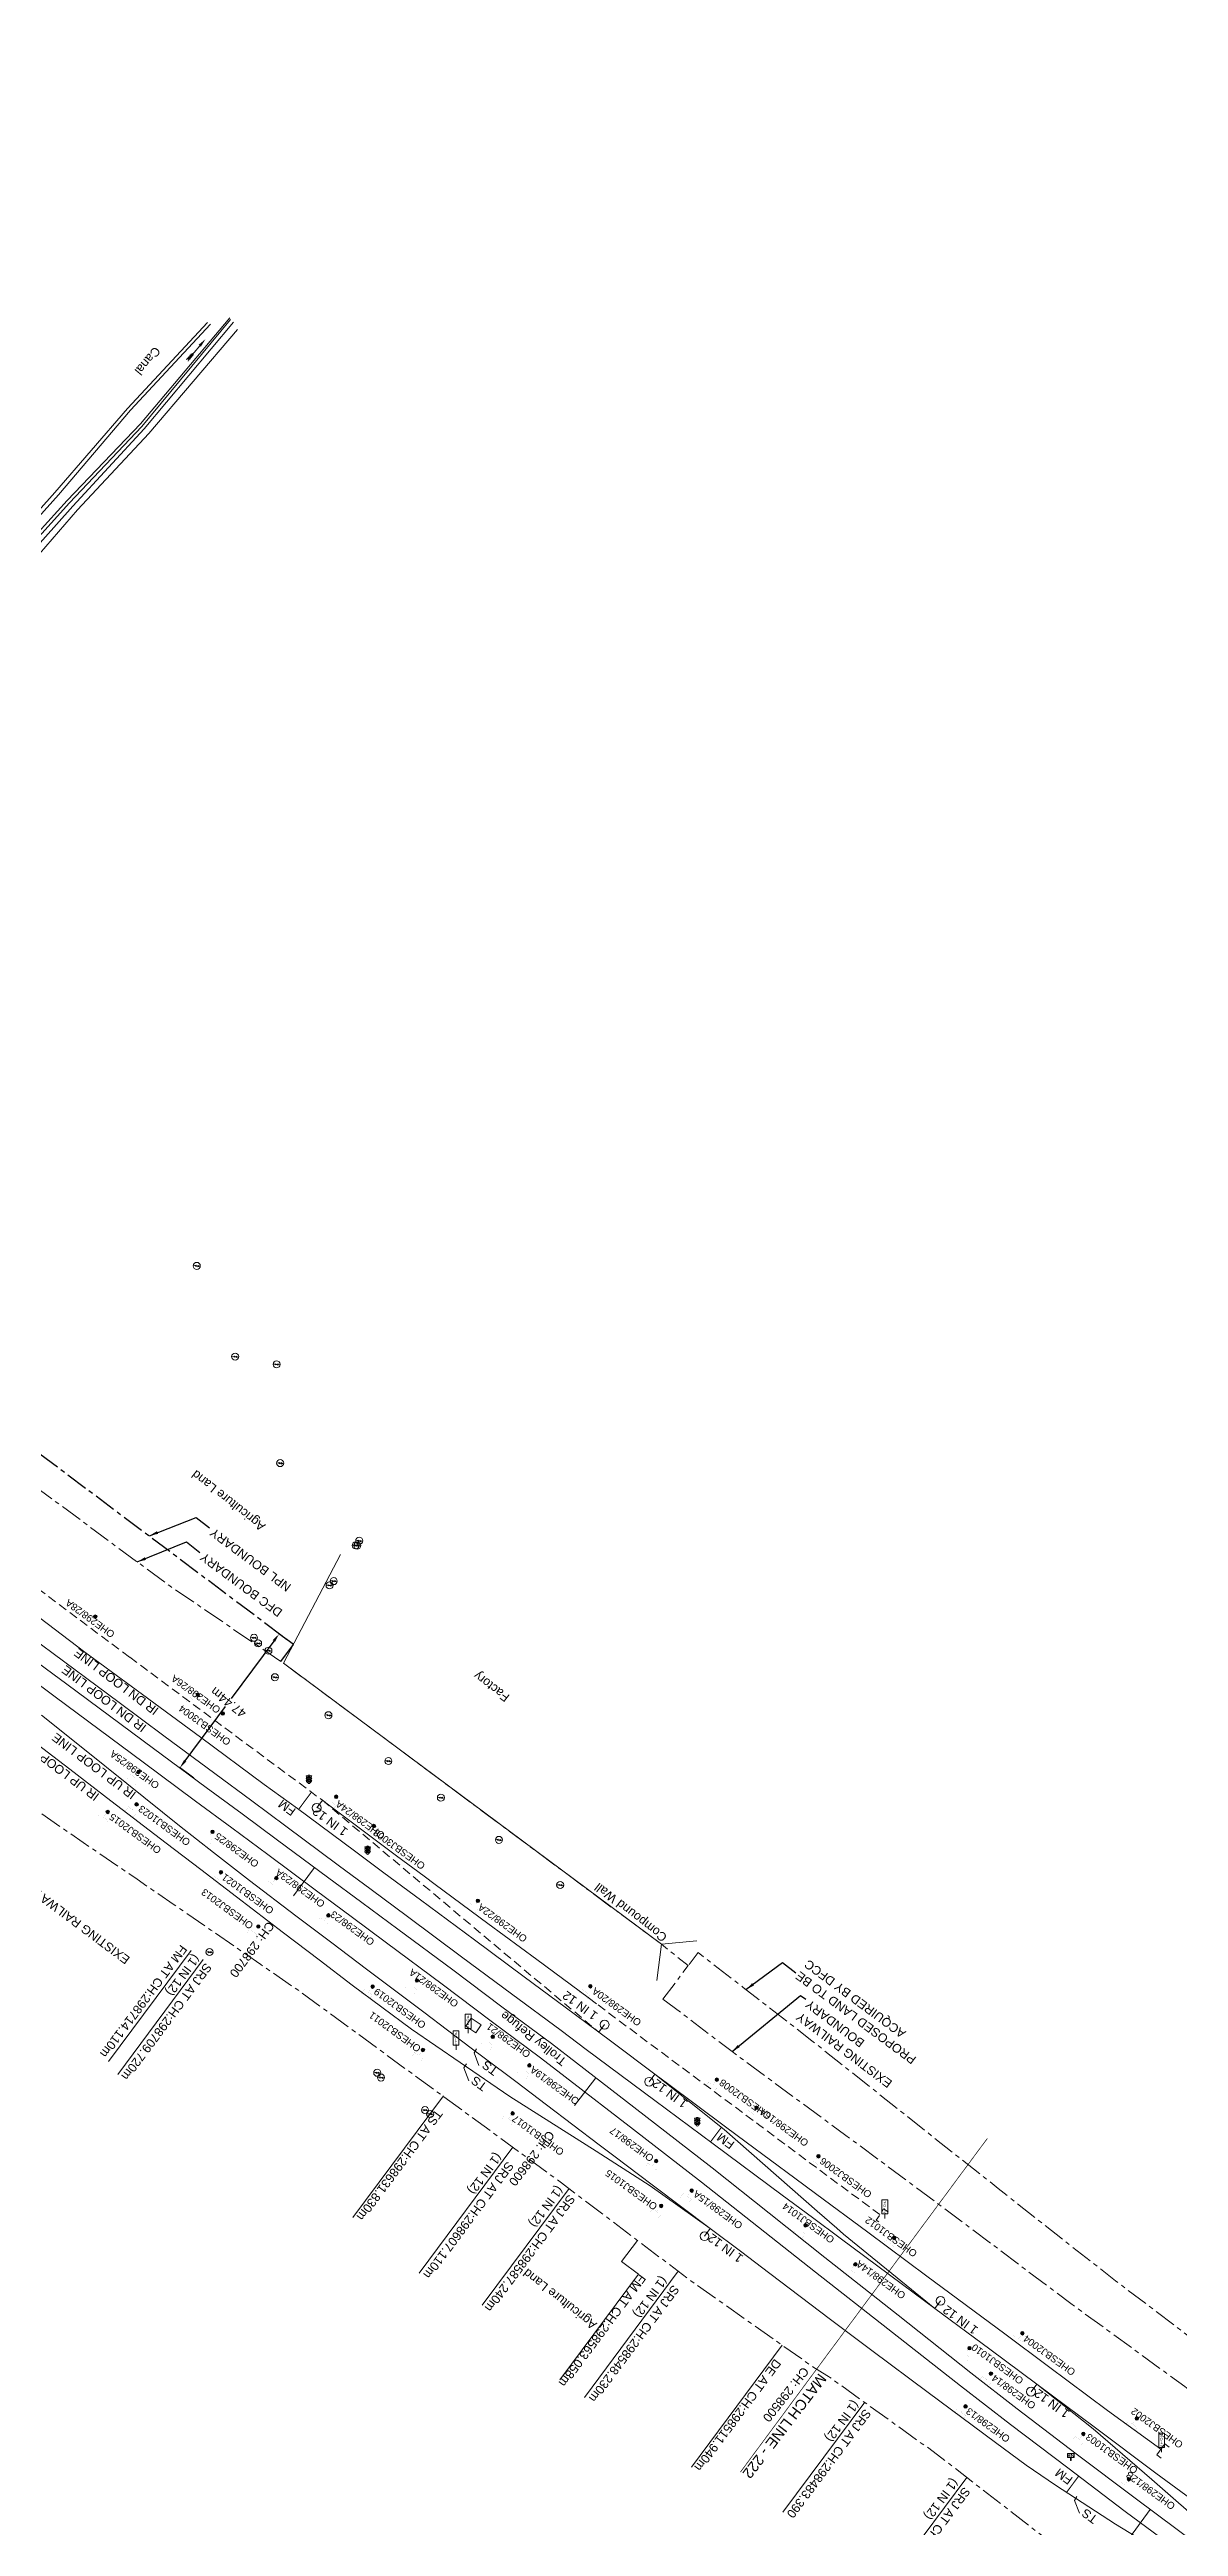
# Model space of a CAD drawing. Header units: metres. Extents: x 628572 to 650094, y 3375792 to 3391117.
# Drawn here: x 645773 to 646095, y 3378845 to 3379550 of the extents above; entities that cross this region are included whole.
import ezdxf
from ezdxf.enums import TextEntityAlignment as Align

# ---------------------------------------------------------------- set-up
doc = ezdxf.new("R2010")
doc.units = ezdxf.units.M
doc.header["$MEASUREMENT"] = 0
for name, pattern in [('CENTER', [2, 1.25, -0.25, 0.25, -0.25]), ('DASHED', [0.75, 0.5, -0.25]), ('PHANTOM2', [1.25, 0.625, -0.125, 0.125, -0.125, 0.125, -0.125])]:
    doc.linetypes.add(name, pattern=pattern)
doc.layers.get('Defpoints').update_dxf_attribs({"lineweight": 0})
for name, color, linetype, lineweight in [('CANAL_BOTTOM', 5, 'Continuous', 0), ('CANAL_TOP', 5, 'Continuous', 0), ('Cart Track', 34, 'Continuous', 0), ('Compound Wall', 251, 'Continuous', 0), ('DFCC BOUNDARY', 6, 'CENTER', 0), ('Electric Pole', 251, 'Continuous', 0), ('Exg track', 7, 'Continuous', 0), ('Existing Chainage', 7, 'Continuous', 0), ('Existing IR Track', 143, 'Continuous', 0), ('Existing Railway Boundary', 7, 'CENTER', 0), ('MATCH LINE', 7, 'Continuous', 0), ('Name Board', 251, 'Continuous', 0), ('OHE MAST', 8, 'Continuous', 0), ('River Text', 5, 'Continuous', 0), ("SARAI BANJARA STN SRJ's", 251, 'Continuous', 0), ('Side Details', 251, 'Continuous', 0), ('Sign Board', 251, 'Continuous', 0), ('SRJ13A', 8, 'Continuous', 0), ('STOP', 8, 'Continuous', 0), ('Text', 251, 'Continuous', 0), ('Trolley Stand', 251, 'Continuous', 0)]:
    doc.layers.add(name, color=color, linetype=linetype, lineweight=lineweight)
doc.layers.add('Dimension', color=10, linetype='Continuous')
doc.layers.add('NPL SIDING', color=6, linetype='Continuous')
doc.styles.add('CUT-FILL', font='cut-fill.shx', dxfattribs={"height": 2})
doc.styles.add('NB', font='swissbo.ttf', dxfattribs={"height": 1.5})
doc.styles.get("Standard").update_dxf_attribs({"font": 'arial.ttf'})
doc.styles.add('Style-Arial', font='arial.ttf')
doc.styles.add('Text', font='arial.ttf', dxfattribs={"height": 2})
doc.dimstyles.new('ISO-25', dxfattribs={"dimtxt": 2.5, "dimasz": 2.5, "dimexe": 1.25, "dimexo": 0.625, "dimtad": 1, "dimtxsty": 'Standard', "dimcen": 2.5, "dimadec": 0, "dimazin": 0, "dimtfac": 1, "dimtmove": 0, "dimatfit": 3, "dimfxl": 1, "dimarcsym": 0})
doc.dimstyles.get("Standard").update_dxf_attribs({"dimtxt": 2.5, "dimasz": 2.5, "dimexe": 0.18, "dimexo": 0.0625, "dimgap": 0.09, "dimtad": 0, "dimtih": 1, "dimtoh": 1, "dimdec": 3, "dimzin": 0, "dimdsep": 46, "dimtxsty": 'Standard', "dimcen": 0.09, "dimadec": 0, "dimazin": 0, "dimtfac": 1, "dimtdec": 3, "dimtofl": 0, "dimtmove": 0, "dimatfit": 3, "dimfxl": 1, "dimtolj": 1, "dimtzin": 0, "dimarcsym": 0})

# ---------------------------------------------------------------- blocks, each defined once
blk = doc.blocks.new('EP')
blk.add_hatch(color=8).paths.add_polyline_path([(0.31, -0.24), (0.31, 0), (-0.31, -0.19), (-0.31, 0.07), (-0.93, -0.01), (-0.21, 0.16), (-0.21, -0.05), (0.43, 0.15), (0.41, -0.1), (0.94, -0.01)])
at = {"color": 8}
for p, q in [((-0.93, -0.01), (-0.21, 0.16)), ((-0.31, 0.07), (-0.93, -0.01)), ((-0.31, -0.19), (-0.31, 0.07)), ((0.31, 0), (-0.31, -0.19)), ((-0.21, 0.16), (-0.21, -0.05)), ((-0.21, -0.05), (0.43, 0.15)), ((0.31, -0.24), (0.31, 0)), ((0.43, 0.15), (0.41, -0.1)), ((0.94, -0.01), (0.31, -0.24)), ((0.41, -0.1), (0.94, -0.01))]:
    blk.add_line(p, q, dxfattribs=at)
blk.add_circle((0, 0), 1, dxfattribs=at)
blk = doc.blocks.new('NB')
for p, q in [((-0.98, 0.82), (-0.98, 1.98)), ((-0.98, 1.98), (0.98, 1.98)), ((-0.98, 0.82), (0.98, 0.82)), ((-0.13, 0.82), (-0.13, 0)), ((-0.13, 0), (0.13, 0)), ((0.13, 0.82), (0.13, 0)), ((0.98, 1.98), (0.98, 0.82))]:
    blk.add_line(p, q)
at = {"style": 'NB', "width": 1.025371}
blk.add_text('NB', height=0.988, rotation=180, dxfattribs=at).set_placement((-0.02, 1.38), align=Align.MIDDLE_CENTER)
blk = doc.blocks.new('SIG')
for color, points in [(1, [(-0.22, 0.42, 0.180295), (-0.01, 0.33, -0.00255), (0.01, 0.33, -0.00255), (0.02, 0.33, 0.180295), (0.23, 0.42, -0.002654), (0.25, 0.44, 0.184495), (0.33, 0.65, 1.000001), (-0.32, 0.65, 0.184495), (-0.24, 0.44, -0.002654)]), (2, [(0.23, -0.23, -0.002654), (0.25, -0.21, 0.184495), (0.33, 0.01, 1.000001), (-0.32, 0.01, 0.184495), (-0.24, -0.21, -0.002654), (-0.22, -0.23, 0.180295), (-0.01, -0.32, -0.00255), (0.01, -0.32, -0.00255), (0.02, -0.32, 0.180295)]), (3, [(0.23, -0.88, -0.002654), (0.25, -0.86, 0.184495), (0.33, -0.64, 1.000001), (-0.32, -0.64, 0.184495), (-0.24, -0.86, -0.002654), (-0.22, -0.88, 0.395599)])]:
    blk.add_hatch(color=color).paths.add_polyline_path(points)
for p, q in [((-0.31, 0.98), (-0.32, -0.9)), ((0.33, -0.9), (0.32, 0.98))]:
    blk.add_line(p, q)
at = {"flags": 128}
for points in [[(-0.31, 0.98), (-0.81, 0.98, 0.198758), (-0.42, 0.41, 0.003814), (-0.31, 0.39)], [(-0.31, 0.33), (-0.81, 0.33, 0.198758), (-0.42, -0.23, 0.003727), (-0.32, -0.26)], [(0.32, 0.98), (0.82, 0.98, -0.198758), (0.44, 0.41, -0.003814), (0.32, 0.39)], [(0.32, 0.33), (0.82, 0.33, -0.198758), (0.44, -0.23, -0.003727), (0.33, -0.26)], [(-0.32, -0.32), (-0.81, -0.32, 0.198758), (-0.42, -0.88, 0.003639), (-0.32, -0.9)], [(0.33, -0.32), (0.82, -0.32, -0.198758), (0.44, -0.88, -0.003639), (0.33, -0.9)]]:
    blk.add_lwpolyline(points, format="xyb", dxfattribs=at)
for centre, radius, start, end in [((0.01, 0.91), 0.324, 12.40488, 167.59512), ((0.01, 0.81), 0.357, 27.75781, 152.24219), ((0.01, -0.9), 0.324, 181.45715, 358.54285)]:
    blk.add_arc(centre, radius, start, end)
blk = doc.blocks.new('STOP')
at = {"layer": 'SRJ13A', "flags": 128}
blk.add_lwpolyline([(0.84, 5.38), (-0.84, 5.38), (-0.84, 1.32), (0.84, 1.32), (0.84, 5.38)], close=True, dxfattribs=at)
blk.add_lwpolyline([(0, 1.32), (0, 0)], dxfattribs=at)
at = {"layer": 'SRJ13A', "char_height": 0.739, "attachment_point": 7, "rotation": 180, "line_spacing_factor": 0.6, "style": 'CUT-FILL'}
for s, insert in [('O', (0.3, 4.07)), ('S', (0.3, 2.02)), ('P', (0.3, 5.05)), ('T', (0.3, 3.07))]:
    blk.add_mtext(s, dxfattribs=dict(at, insert=insert))
blk = doc.blocks.new('River A')
at = {"layer": 'River Text'}
for p, q in [((0, 0), (-3.6, 7.5, -1499.5)), ((0.1, 6), (-3.5, 13.6, -1499.5)), ((0.1, 3.3), (-3.5, 10.8, -1499.5)), ((0.2, 9.9), (-3.4, 17.4, -1499.5)), ((0.3, 12.9), (-3.3, 20.5, -1499.5)), ((0.4, 16.4), (-3.2, 24, -1499.5)), ((0.5, 20.3), (-3.1, 27.8, -1499.5)), ((0.5, 22.3), (0, 0)), ((0, 0), (4, 7.4, -1499.5)), ((0.1, 6), (4.1, 13.4, -1499.5)), ((0.1, 3.3), (4.1, 10.7, -1499.5)), ((0.2, 9.9), (4.2, 17.2, -1499.5)), ((0.3, 12.9), (4.3, 20.3, -1499.5)), ((0.4, 16.4), (4.4, 23.8, -1499.5)), ((0.5, 20.3), (4.5, 27.7, -1499.5))]:
    blk.add_line(p, q, dxfattribs=at)
at = {"layer": 'River Text', "flags": 128}
blk.add_lwpolyline([(-0.7, -27.7), (0.5, 22.3)], dxfattribs=at)
at = {"layer": 'River Text', "extrusion": (0, 0, -1)}
blk.add_solid([(-3.5, -27.8), (1.3, -52.7), (4.8, -27.6)], dxfattribs=at)
blk = doc.blocks.new('OHE MAST')
h = blk.add_hatch(color=256)
edge = h.paths.add_edge_path()
edge.add_arc((0, 0), 0.514, 0, 360)
at = {"const_width": 0.01, "flags": 128}
for points in [[(1.5, 3.5), (1.5, 2), (-1.5, 2), (-1.5, 3.5)], [(0, 2), (0, 0)]]:
    blk.add_lwpolyline(points, dxfattribs=at)
blk.add_circle((0, 0), 0.514)
blk = doc.blocks.new('*D72')
at = {"layer": 'Defpoints', "color": 0, "transparency": 16777216}
for p in [(645842.69, 3379095.9), (645810.39, 3379060.79), (645814.45, 3379057.78)]:
    blk.add_point(p, dxfattribs=at)
at = {"layer": 'Dimension', "color": 0, "lineweight": -2, "transparency": 16777216}
for p, q in [((645837.14, 3379096.9), (645825.01, 3379080.52)), ((645842.59, 3379095.97), (645838.53, 3379098.98)), ((645811.88, 3379062.8), (645823.37, 3379078.31)), ((645814.35, 3379057.85), (645810.29, 3379060.86))]:
    blk.add_line(p, q, dxfattribs=at)
at = {"layer": 'Dimension', "color": 0, "transparency": 16777216}
for points in [[(645836.81, 3379097.15), (645837.48, 3379096.65), (645838.63, 3379098.91)], [(645811.54, 3379063.04), (645812.21, 3379062.55), (645810.39, 3379060.79)]]:
    blk.add_solid(points, dxfattribs=at)
at = {"layer": 'Dimension', "color": 0, "lineweight": 0, "transparency": 16777216, "insert": (645824.19, 3379079.41), "char_height": 2.5, "attachment_point": 5, "rotation": 142, "style": 'Style-Arial'}
blk.add_mtext('\\A1;47.44m', dxfattribs=at)
blk = doc.blocks.new('TerminatorOpen_0.5')
at = {"color": 0, "linetype": 'ByBlock', "lineweight": -2}
for q in [(-1, 0.25), (-1, 0), (-1, -0.25)]:
    blk.add_line((0, 0), q, dxfattribs=at)

msp = doc.modelspace()

# ---------------------------------------------------------------- linework, layer by layer
at = {"layer": 'CANAL_BOTTOM', "linetype": 'Continuous', "flags": 128}
for points in [[(645819.0811, 3379471.6844), (645796.344, 3379447.2031), (645775.787, 3379423.0709), (645757.0149, 3379402.2713), (645739.7743, 3379382.5081), (645694.5352, 3379329.755), (645673.4595, 3379305.2864), (645641.9648, 3379269.7563), (645620.1522, 3379244.1169)], [(645622.0776, 3379242.148), (645644.2552, 3379268.401), (645673.6643, 3379301.6959), (645695.6955, 3379327.132), (645719.6449, 3379354.5039), (645740.1318, 3379378.4638), (645761.8236, 3379403.2972), (645778.3092, 3379421.4861), (645799.1273, 3379443.3305), (645824.5576, 3379473.4883)]]:
    msp.add_lwpolyline(points, dxfattribs=at)
at = {"layer": 'CANAL_TOP', "linetype": 'Continuous', "flags": 128}
for points in [[(645619.0518, 3379244.5438), (645641.1375, 3379270.3749), (645672.8829, 3379305.9048), (645693.7703, 3379330.4455), (645716.6396, 3379357.9108), (645738.8614, 3379383.2493), (645756.1124, 3379402.8712), (645774.8138, 3379423.7398), (645795.4953, 3379447.6428), (645818.2325, 3379472.1241)], [(645824.7512, 3379472.9839), (645799.5146, 3379442.5827), (645779.0028, 3379420.8189), (645762.4468, 3379402.5141), (645740.8331, 3379377.8771), (645720.2607, 3379353.8613), (645696.1681, 3379326.6201), (645674.2842, 3379300.8067), (645644.6903, 3379267.2828), (645622.6316, 3379241.5864)]]:
    msp.add_lwpolyline(points, dxfattribs=at)
at = {"layer": 'Cart Track', "linetype": 'Continuous', "flags": 128}
for points in [[(645625.5789, 3379243.2722), (645646.1299, 3379266.5062), (645675.3293, 3379300.2089), (645697.336, 3379325.5285), (645720.9193, 3379353.1991), (645741.7657, 3379376.9051), (645763.6146, 3379401.5361), (645779.9544, 3379419.9039), (645800.2559, 3379441.8724), (645825.6798, 3379472.2871)], [(645826.7864, 3379470.16), (645801.5569, 3379440.5313), (645781.2442, 3379418.7985), (645764.9754, 3379400.0679), (645742.9693, 3379375.4671), (645722.7443, 3379351.6972), (645699.1076, 3379324.1939), (645677.3748, 3379298.8281), (645646.79, 3379262.9886), (645627.4406, 3379241.7192)]]:
    msp.add_lwpolyline(points, dxfattribs=at)
at = {"layer": 'Compound Wall', "linetype": 'Continuous', "flags": 128}
for points in [[(645947.448, 3379010.578), (645839.9016, 3379090.5698), (645856.0828, 3379121.4846)], [(645957.5417, 3379011.5735), (645947.448, 3379010.578), (645946.184, 3379000.324)]]:
    msp.add_lwpolyline(points, dxfattribs=at)
at = {"layer": 'DFCC BOUNDARY', "ltscale": 5, "flags": 128}
for points in [[(645520.1413, 3379326.1101), (645520.9873, 3379325.4798), (645619.2, 3379252.0682), (645759.2868, 3379148.1795), (645807.4886, 3379112.59), (645839.9016, 3379090.5698)], [(645839.9016, 3379090.5698), (645947.448, 3379010.578), (645955.0842, 3379004.5061), (645947.8669, 3378995.0094)]]:
    msp.add_lwpolyline(points, dxfattribs=at)
at = {"layer": 'Exg track', "const_width": 0.3, "flags": 128}
for points in [[(645847.8322, 3379053.8848), (645844.1996, 3379049.0092)], [(645964.539, 3378958.5113), (645961.4495, 3378954.3646)], [(646066.2219, 3378859.2169), (646062.7535, 3378854.5617)]]:
    msp.add_lwpolyline(points, dxfattribs=at)
at = {"layer": 'Existing Chainage', "color": 7, "linetype": 'Continuous', "lineweight": 13, "flags": 128}
for points in [[(645842.7588, 3379024.374), (645848.7093, 3379032.4109)], [(645922.7089, 3378964.6743), (645928.8331, 3378972.5796)], [(646080.6585, 3378841.6852), (646086.6277, 3378849.7081)]]:
    msp.add_lwpolyline(points, dxfattribs=at)
at = {"layer": 'Existing IR Track', "color": 88, "linetype": 'DASHED', "ltscale": 5, "flags": 128}
for points in [[(645796.051, 3379092.334), (645786.8432, 3379099.1751), (645772.0176, 3379110.2895), (645755.282, 3379122.8364), (645738.2075, 3379137.0691), (645734.1924, 3379140.5703), (645721.7452, 3379151.4243), (645697.1925, 3379173.1916), (645694.4742, 3379175.6016), (645681.6516, 3379186.4279), (645669.0902, 3379196.3955), (645654.1938, 3379207.771), (645639.9103, 3379218.4645), (645626.5201, 3379228.4618), (645612.3837, 3379238.9665), (645598.4449, 3379249.2364), (645583.8885, 3379259.9864), (645569.9758, 3379270.333), (645555.0285, 3379281.3905), (645540.5596, 3379292.2068), (645523.285, 3379305.0208), (645499.2608, 3379322.8236), (645481.5125, 3379336.0476), (645463.1939, 3379349.6362), (645446.7866, 3379361.7906), (645431.243, 3379373.29), (645415.4871, 3379384.935), (645400.1815, 3379396.3059), (645382.885, 3379409.1295), (645367.0164, 3379420.9198), (645350.2385, 3379433.3956), (645333.9404, 3379445.4914), (645316.7979, 3379458.1929), (645300.6587, 3379470.1905), (645279.9538, 3379485.5172), (645261.7799, 3379497.9623), (645245.9712, 3379507.888), (645244.5069, 3379508.7958), (645223.0907, 3379521.8664), (645203.0084, 3379534.1113), (645195.7164, 3379538.5356), (645176.9703, 3379549.8488)], [(645852.3163, 3379050.5406), (645850.9439, 3379051.5692), (645847.3626, 3379054.2342), (645838.08, 3379061.1232), (645828.2339, 3379068.4302), (645819.7836, 3379074.7014), (645800.3405, 3379089.147), (645796.0721, 3379092.3183)], [(645850.9439, 3379051.5692), (645905.4633, 3379005.8027), (645929.6648, 3378985.5455)], [(645850.9439, 3379051.5692), (645905.4633, 3379005.8027), (645929.6648, 3378985.5455)], [(646009.6618, 3378933.6466), (645995.1062, 3378944.3647), (645989.0449, 3378948.8918), (645975.0696, 3378959.33), (645955.3449, 3378973.9847), (645952.8493, 3378975.8407), (645933.2113, 3378990.4457), (645929.0112, 3378993.6329)], [(646012.0165, 3378934.4045), (646010.7068, 3378935.2553), (646008.6167, 3378932.0379), (646009.9264, 3378931.1871)], [(646012.0165, 3378934.4045), (646010.7068, 3378935.2553), (646008.6167, 3378932.0379), (646009.9264, 3378931.1871)]]:
    msp.add_lwpolyline(points, dxfattribs=at)
at = {"layer": 'Existing IR Track', "flags": 128}
for points in [[(646089.6014, 3378866.8496), (646074.4743, 3378877.9393), (646057.6545, 3378890.4393), (646045.2372, 3378899.7123), (646023.0469, 3378916.1487), (646006.1951, 3378928.6309), (645991.2883, 3378939.677), (645985.4287, 3378944.032), (645971.6065, 3378954.3051), (645965.7432, 3378958.6648), (645949.2023, 3378970.936), (645945.5615, 3378973.637), (645933.303, 3378982.7973), (645929.6648, 3378985.5455), (645922.6334, 3378990.7559), (645908.3856, 3379001.3303), (645894.2159, 3379011.8468), (645878.8647, 3379023.2138), (645868.4564, 3379030.9551), (645860.1156, 3379037.1587), (645843.8577, 3379049.2638), (645834.3407, 3379056.0988), (645816.2792, 3379069.5405), (645796.5448, 3379084.0491), (645783.3719, 3379093.7337), (645768.2788, 3379105.2479)], [(646100.2684, 3378839.5591), (646082.2843, 3378852.9397), (646065.5305, 3378865.573), (646048.707, 3378878.3797), (646035.555, 3378888.6036), (646014.8028, 3378905.0138), (645993.9686, 3378921.4889), (645978.0846, 3378934.1061), (645961.9121, 3378946.9527), (645942.5422, 3378961.9592), (645923.2986, 3378976.8672), (645916.1381, 3378982.3198), (645902.0695, 3378992.8303), (645888.0359, 3379003.3146), (645872.4602, 3379014.853), (645862.1495, 3379022.4731), (645852.3801, 3379029.6931), (645838.1434, 3379040.2338), (645828.0865, 3379047.6816), (645817.8756, 3379055.2433), (645802.9057, 3379066.3324), (645790.3043, 3379075.6494), (645778.2327, 3379084.5747), (645761.8836, 3379096.6672)], [(646106.2804, 3378846.7563), (646088.2268, 3378860.0753), (646070.6792, 3378873.2107), (646054.2849, 3378885.4333), (646040.9677, 3378895.3968), (646025.308, 3378906.9367), (646019.4331, 3378911.2891), (645998.3461, 3378926.9117), (645990.483, 3378932.8308), (645981.8571, 3378939.2285), (645962.1915, 3378953.8139), (645945.617, 3378966.1141), (645926.0511, 3378980.6345), (645918.8888, 3378986.0864), (645904.8011, 3378996.5123), (645890.5917, 3379007.0282), (645875.2032, 3379018.4607), (645864.8707, 3379026.1327), (645855.4449, 3379033.1314), (645840.5622, 3379044.1905), (645830.8407, 3379051.3869), (645820.3438, 3379059.1573), (645805.8401, 3379069.8967), (645793.0716, 3379079.3697), (645780.5372, 3379088.669), (645764.6918, 3379100.4411)], [(646097.5792, 3378835.7356), (646079.4971, 3378849.1892), (646063.1191, 3378861.5605), (646046.8267, 3378873.9335), (646032.5514, 3378884.9404), (646011.8763, 3378901.1565), (645991.3377, 3378917.2656), (645975.0497, 3378930.1109), (645958.8382, 3378942.8955), (645939.4618, 3378957.8619), (645920.0705, 3378972.8389), (645913.0265, 3378978.234), (645899.0278, 3378988.7485), (645885.0578, 3378999.2409), (645869.1566, 3379011.0381), (645859.1684, 3379018.4627), (645849.2348, 3379025.8468), (645835.3804, 3379036.1345), (645825.145, 3379043.7204), (645814.8465, 3379051.353), (645799.8882, 3379062.3849), (645787.3728, 3379071.7039), (645774.8349, 3379081.0398), (645759.0039, 3379092.7887)], [(646095.8408, 3378833.8797), (646076.7052, 3378845.5263), (646059.5984, 3378856.605), (646051.3049, 3378862.3829), (646042.5378, 3378868.7972), (646023.4091, 3378883.0051), (646007.3383, 3378895.0109), (645995.5857, 3378903.7908), (645978.3187, 3378916.9078), (645969.9718, 3378923.2262), (645961.3555, 3378929.6596), (645944.8236, 3378942.1542), (645933.9181, 3378950.3646), (645929.7498, 3378953.5029), (645914.7739, 3378964.8487), (645905.9739, 3378971.5181), (645896.9856, 3378978.2994), (645893.3263, 3378981.0614), (645879.8197, 3378991.2563), (645863.5393, 3379003.5462), (645853.625, 3379010.9966), (645843.3434, 3379018.7234), (645830.1569, 3379028.7782), (645819.971, 3379036.7268), (645810.266, 3379044.3007), (645795.3199, 3379056.3088), (645783.204, 3379066.0398), (645771.0096, 3379075.8339)], [(645766.5689, 3379070.0008), (645779.0207, 3379060.4444), (645790.7495, 3379051.4429), (645806.5054, 3379039.3565), (645816.3231, 3379031.8331), (645826.4845, 3379024.0466), (645839.8635, 3379013.8342), (645850.0051, 3379006.1162), (645859.46, 3378998.9208), (645876.3133, 3378986.46), (645890.1967, 3378976.9152), (645904.2927, 3378967.2252), (645912.8493, 3378961.8581), (645928.8346, 3378951.7221), (645932.9036, 3378949.1056), (645944.2113, 3378941.8342), (645961.3555, 3378929.6596)], [(645929.0112, 3378993.6329), (645926.5771, 3378995.48), (645912.0106, 3379006.2126), (645898.0459, 3379016.5019), (645883.0923, 3379027.6229), (645879.93, 3379029.9845), (645872.0618, 3379035.8089), (645862.9343, 3379042.5826), (645852.3163, 3379050.5406)], [(645891.9258, 3378976.533), (645891.2541, 3378975.3819), (645892.656, 3378971.7484)], [(645894.7966, 3378980.8746), (645894.1249, 3378979.7235), (645895.5268, 3378976.09)], [(645945.5615, 3378973.637), (645965.2811, 3378957.9198), (645991.8363, 3378934.5904), (645997.4248, 3378929.7512), (645999.28, 3378928.0821), (646025.308, 3378906.9367)], [(646054.2849, 3378885.4333), (646070.3437, 3378872.7182), (646087.0276, 3378858.2458), (646103.6552, 3378843.7206), (646119.259, 3378830.0107), (646134.8568, 3378816.2347), (646157.1362, 3378797.1576)], [(646092.0013, 3378867.4494), (646090.751, 3378868.3853), (646088.4518, 3378865.3139), (646089.7021, 3378864.3779)], [(646092.0013, 3378867.4494), (646090.751, 3378868.3853), (646088.4518, 3378865.3139), (646089.7021, 3378864.3779)], [(646065.7269, 3378853.4292), (646065.0552, 3378852.2781), (646066.4571, 3378848.6446)]]:
    msp.add_lwpolyline(points, dxfattribs=at)
at = {"layer": 'Existing Railway Boundary', "ltscale": 5, "flags": 128}
for points in [[(645606.3456, 3379161.062), (645612.6474, 3379156.6995), (645629.8044, 3379144.8812), (645660.447, 3379123.8185), (645677.2198, 3379112.3051), (645700.9584, 3379095.9952), (645724.6888, 3379079.6908), (645740.8782, 3379068.5432), (645757.092, 3379057.3789), (645769.9294, 3379048.5094), (645782.8351, 3379039.5926), (645798.2082, 3379029.0749), (645808.7357, 3379021.836), (645819.2063, 3379014.6363), (645833.4016, 3379004.8563), (645844.461, 3378997.23), (645844.461, 3378997.23)], [(647976.543, 3377412.416), (647794.937, 3377549.687), (647666.769, 3377648.092), (647606.644, 3377691.844), (647437.901, 3377816.941), (647378.814, 3377859.734), (647377.707, 3377860.589), (647327.453, 3377897.612), (647322.757, 3377901.879), (647286.816, 3377929.324), (647278.805, 3377934.138), (647203.302, 3377988.485), (647172.63, 3378010.839), (647116.071, 3378054.446), (647061.492, 3378093.308), (647042.48, 3378108.182), (647008.322, 3378137.109), (646952.965, 3378175.311), (646838.51, 3378262.658), (646783.715, 3378301.571), (646669.109, 3378384.322), (646623.834, 3378415.482), (646567.005, 3378462.112), (646508.624, 3378505.748), (646429.651, 3378563.418), (646396.278, 3378587.827), (646351.975, 3378624.279), (646250.443, 3378698.374), (646079.983, 3378824.799), (646056.47, 3378841.774), (646023.57, 3378867.213), (646021.684, 3378868.432), (645994.578, 3378887.898), (645990.594, 3378890.304), (645955.823, 3378914.816), (645918.998, 3378942.687), (645844.461, 3378997.23)], [(645947.8669, 3378995.0094), (645967.551, 3378980.05), (645999.99, 3378956.182), (646031.536, 3378932.757), (646063.98, 3378908.364), (646096.474, 3378884.694), (646128.906, 3378860.476), (646162.172, 3378835.862), (646243.623, 3378775.53), (646283.005, 3378746.473), (646323.569, 3378716.337), (646363.594, 3378686.757), (646404.404, 3378656.749), (646444.656, 3378626.744), (646484.254, 3378597.245), (646565.358, 3378537.027), (646605.623, 3378507.215), (646653.599, 3378471.236), (646685.582, 3378447.704), (646725.618, 3378418.033), (646765.866, 3378388.123), (646805.637, 3378358.663), (646853.7433, 3378323.0592), (646937.0348, 3378435.599), (647005.3603, 3378385.0359), (646922.0826, 3378272.5147), (647038.806, 3378186.127), (647118.143, 3378127.321), (647158.192, 3378097.577), (647196.684, 3378068.972), (647238.918, 3378037.642), (647279.177, 3378008.08), (647319.292, 3377978.417), (647359.503, 3377948.868), (647397.458, 3377922.826), (647407.222, 3377913.87), (647444.241, 3377886.363), (647483.788, 3377856.736), (647522.927, 3377827.935), (647564.696, 3377797.027), (647606.191, 3377766.256), (647645.483, 3377737.258), (647685.591, 3377707.61), (647724.818, 3377678.56), (647765.242, 3377648.809), (647805.32, 3377618.739), (647845.051, 3377589.185), (647884.906, 3377559.824), (647925.092, 3377530.161), (648005.743, 3377470.644), (648035.772, 3377448.385), (648076.043, 3377418.603), (648116.319, 3377388.917), (648156.249, 3377359.365), (648195.947, 3377330.167), (648277.393, 3377269.753), (648356.445, 3377210.206), (648473.986, 3377122.343), (648515.171, 3377091.572), (648556.116, 3377060.801), (648639.34, 3376998.485), (648732.726, 3376930.386), (648775.136, 3376898.56), (648820.438, 3376865.866), (648859.867, 3376835.944), (648897.871, 3376806.495), (648938.947, 3376773.89), (648981.716, 3376745.089), (649023.829, 3376714.227), (649104.802, 3376653.597), (649144.826, 3376624.189), (649185.003, 3376594.54), (649213.27, 3376573.276), (649223.961, 3376565.702), (649264.394, 3376535.687), (649303.756, 3376506.724), (649344.373, 3376476.323), (649384.234, 3376447.051), (649424.989, 3376416.632), (649465.089, 3376386.981), (649506.033, 3376356.747), (649546.504, 3376327.037), (649587.439, 3376296.789), (649623.812, 3376269.636), (649664.771, 3376239.624), (649704.707, 3376209.749), (649745.525, 3376179.226), (649785.672, 3376149.738), (649826.28, 3376119.684), (649866.973, 3376089.107), (649894.303, 3376122.789), (649943.484, 3376089.133), (650010.731, 3376038.339), (650094.058, 3375976.711)]]:
    msp.add_lwpolyline(points, dxfattribs=at)
at = {"layer": 'Existing Railway Boundary', "color": 10, "ltscale": 5, "flags": 128}
msp.add_lwpolyline([(646382.0964, 3378673.152), (646388.9705, 3378682.5044), (646363.2714, 3378701.3938), (646349.725, 3378711.4467), (646334.8174, 3378722.5097), (646319.1741, 3378734.1055), (646303.8417, 3378745.471), (646289.5682, 3378756.1056), (646275.4273, 3378766.6413), (646259.5321, 3378778.4524), (646246.8244, 3378787.8951), (646226.0838, 3378803.2519), (646206.2101, 3378818.0129), (646192.6395, 3378828.1143), (646184.5756, 3378834.0777), (646161.1565, 3378851.5698), (646144.091, 3378864.2664), (646127.7606, 3378876.4397), (646109.8615, 3378889.7571), (646093.3095, 3378902.2382), (646076.755, 3378914.8401), (646063.9377, 3378924.8039), (646043.3351, 3378941.0957), (646022.5406, 3378957.5395), (646006.6961, 3378970.1254), (645990.3051, 3378983.1455), (645970.7144, 3378998.323), (645957.9187, 3379008.2358), (645955.0842, 3379004.5061)], dxfattribs=at)
at = {"layer": 'MATCH LINE', "linetype": 'PHANTOM2', "ltscale": 15, "const_width": 0.2}
msp.add_lwpolyline([(646040.2467, 3378955.3491), (645969.9245, 3378860.3439)], dxfattribs=at)
at = {"layer": 'NPL SIDING', "linetype": 'CENTER', "ltscale": 5, "flags": 128}
msp.add_lwpolyline([(645839.1494, 3379091.0807), (645842.691, 3379095.8991), (645525.86, 3379333.8865)], dxfattribs=at)
at = {"layer": "SARAI BANJARA STN SRJ's", "color": 88}
for p, q in [((645850.9439, 3379051.5692), (645849.323, 3379049.3936)), ((645929.6648, 3378985.5455), (645931.2857, 3378987.7211))]:
    msp.add_line(p, q, dxfattribs=at)
at = {"layer": "SARAI BANJARA STN SRJ's", "color": 7}
for p, q in [((645945.5615, 3378973.637), (645943.9406, 3378971.4615)), ((645961.3555, 3378929.6596), (645959.7346, 3378927.4841)), ((646025.308, 3378906.9367), (646026.9289, 3378909.1122)), ((646054.2849, 3378885.4333), (646052.664, 3378883.2577))]:
    msp.add_line(p, q, dxfattribs=at)
at = {"layer": "SARAI BANJARA STN SRJ's", "lineweight": 13, "flags": 128}
for points in [[(645790.0372, 3378977.191), (645813.5609, 3379008.7936)], [(645859.6608, 3378932.8393), (645885.4586, 3378967.497)], [(645896.4701, 3378907.8695), (645921.1656, 3378941.0465)], [(645940.6033, 3378926.3226), (645936.1089, 3378920.2847), (645940.9137, 3378916.7083), (645918.4996, 3378886.5964)], [(645925.5575, 3378881.6358), (645952.2618, 3378917.5113)], [(645982.0439, 3378848.9643), (646005.3566, 3378880.2834)], [(646008.9342, 3378824.6574), (646034.3858, 3378858.85)]]:
    msp.add_lwpolyline(points, dxfattribs=at)
at = {"layer": "SARAI BANJARA STN SRJ's", "color": 88, "lineweight": 13, "flags": 128}
for points in [[(645792.6847, 3378973.5208), (645817.0208, 3379006.2149)], [(645878.5086, 3378917.005), (645905.1617, 3378952.8118)], [(645956.0138, 3378861.7836), (645981.8379, 3378896.4766)]]:
    msp.add_lwpolyline(points, dxfattribs=at)
at = {"layer": "SARAI BANJARA STN SRJ's", "color": 88}
for centre in [(645849.323, 3379049.3936), (645931.2857, 3378987.7211)]:
    msp.add_circle(centre, 1.2487, dxfattribs=at)
at = {"layer": "SARAI BANJARA STN SRJ's", "color": 7}
for centre in [(645943.9406, 3378971.4615), (645959.7346, 3378927.4841), (646026.9289, 3378909.1122), (646052.664, 3378883.2577)]:
    msp.add_circle(centre, 1.2487, dxfattribs=at)
at = {"layer": 'Trolley Stand', "linetype": 'Continuous', "flags": 128}
msp.add_lwpolyline([(645891.804, 3378987.308), (645893.326, 3378989.565), (645896.152, 3378987.616), (645894.6292, 3378985.3578), (645891.804, 3378987.308)], close=True, dxfattribs=at)

# ---------------------------------------------------------------- block references
at = {"layer": 'Electric Pole', "linetype": 'Continuous', "rotation": 357.5913445251989}
for p in [(645815.1985, 3379203.6638), (645826.1163, 3379177.8492), (645837.9049, 3379175.6428), (645838.9293, 3379147.5289), (645860.4131, 3379124.1103), (645860.8751, 3379124.0769), (645861.4281, 3379125.4218), (645852.9819, 3379112.7456), (645854.1697, 3379113.9527), (645831.4818, 3379097.823), (645832.6576, 3379096.2482), (645835.5979, 3379094.1468), (645852.6782, 3379075.7827), (645869.7409, 3379062.7351), (645901.1962, 3379040.3083), (645918.6327, 3379027.4612), (645867.6285, 3378972.6603), (645881.6248, 3378962.2589)]:
    msp.add_blockref('EP', p, dxfattribs=at)
at = {"layer": 'Electric Pole', "linetype": 'Continuous'}
for p in [(645837.418, 3379086.597), (645884.68, 3379052.317), (645818.811, 3379008.382), (645866.552, 3378974.017), (645880.15, 3378963.408)]:
    msp.add_blockref('EP', p, dxfattribs=at)
at = {"layer": 'Name Board', "linetype": 'Continuous'}
msp.add_blockref('NB', (646063.992, 3378863.685), dxfattribs=at)
at = {"layer": 'OHE MAST', "color": 2, "rotation": 143.3908318566117}
for p in [(645786.2841, 3379103.8357), (645815.4847, 3379081.6057), (645822.6054, 3379076.2676), (645798.638, 3379059.655), (645789.833, 3379048.244), (645798.052, 3379050.419), (645854.872, 3379052.577), (645819.666, 3379042.592), (645865.639, 3379044.25), (645822.074, 3379031.097), (645837.843, 3379029.45), (645852.652, 3379018.804), (645895.22, 3379022.956), (645832.699, 3379015.657), (645865.25, 3378998.546), (645877.874, 3379000.274), (645927.227, 3378998.639), (645899.453, 3378984.261), (645879.549, 3378980.512), (645909.863, 3378976.097), (645963.228, 3378972.054), (645905.096, 3378962.453), (645974.535, 3378964.065), (645945.961, 3378948.905), (645992.16, 3378950.273), (645956.069, 3378940.504), (645947.383, 3378936.138), (645988.489, 3378930.609), (646013.681, 3378927.013), (646002.683, 3378919.494), (646050.198, 3378899.891), (646035.153, 3378895.64), (646041.246, 3378888.382), (646034.033, 3378879.051), (646067.571, 3378871.228), (646082.781, 3378875.631), (646080.551, 3378858.317)]:
    msp.add_blockref('OHE MAST', p, dxfattribs=at)
at = {"layer": 'River Text', "xscale": 0.1, "yscale": 0.1, "zscale": 0.1, "rotation": 140.6085935194517}
msp.add_blockref('River A', (645814.244, 3379463.4601), dxfattribs=at)
at = {"layer": 'Sign Board', "linetype": 'Continuous'}
for p in [(645847.095, 3379057.526), (645863.811, 3379037.382), (645957.637, 3378960.085)]:
    msp.add_blockref('SIG', p, dxfattribs=at)
at = {"layer": 'STOP', "linetype": 'Continuous'}
for p in [(645892.448, 3378985.328), (645888.983, 3378980.539), (646011.085, 3378932.509), (646089.85, 3378866.065)]:
    msp.add_blockref('STOP', p, dxfattribs=at)

# ---------------------------------------------------------------- texts
at = {"layer": 'DFCC BOUNDARY', "linetype": 'Continuous', "ltscale": 5}
msp.add_text('DFC BOUNDARY', height=2.5, rotation=143.4264, dxfattribs=at).set_placement((645816.6322, 3379121.2176), align=Align.MIDDLE_RIGHT)
at = {"layer": 'Existing Chainage', "color": 7, "lineweight": 0, "char_height": 2.5, "attachment_point": 4, "line_spacing_factor": 0.6, "style": 'Style-Arial'}
for s, insert, rotation in [('CH: 298700', (645836.4735, 3379016.585), 233.4840224), ('CH: 298600', (645916.2553, 3378957.0242), 232.2351663), ('CH: 298500', (645988.6726, 3378889.7474), 231.6639759)]:
    msp.add_mtext(s, dxfattribs=dict(at, insert=insert, rotation=rotation))
at = {"layer": 'Existing IR Track', "color": 7, "lineweight": 0}
for s, p in [('IR DN LOOP LINE', (645777.2338, 3379089.1518)), ('IR DN LOOP LINE', (645780.7144, 3379094.0195)), ('IR UP LOOP LINE-1', (645761.4816, 3379071.3678)), ('IR UP LOOP LINE', (645774.4373, 3379069.9174))]:
    msp.add_text(s, height=2.5, rotation=143, dxfattribs=at).set_placement(p, align=Align.MIDDLE_RIGHT)
at = {"layer": 'Existing Railway Boundary', "linetype": 'Continuous', "ltscale": 5}
for s, rotation, p in [('EXISTING RAILWAY BOUNDARY', 143.2036269, (645753.3546, 3379038.9251)), ('EXISTING RAILWAY', 143, (645987.0457, 3378991.3785)), ('BOUNDARY', 143, (645989.7027, 3378994.9682))]:
    msp.add_text(s, height=2.5, rotation=rotation, dxfattribs=at).set_placement(p, align=Align.RIGHT)
at = {"layer": 'Existing Railway Boundary', "color": 10, "ltscale": 5, "insert": (645985.3743, 3379001.0305), "char_height": 2.5, "width": 42.260109, "attachment_point": 3, "rotation": 143.4264}
msp.add_mtext('PROPOSED LAND TO BE ACQUIRED BY DFCC', dxfattribs=at)
at = {"layer": 'MATCH LINE', "linetype": 'Continuous'}
msp.add_text('MATCH LINE - 222', height=3, rotation=232.5620531, dxfattribs=at).set_placement((645992.2919, 3378888.7004))
at = {"layer": 'NPL SIDING', "linetype": 'CENTER', "ltscale": 5}
msp.add_text('NPL BOUNDARY', height=2.5, rotation=143.4264, dxfattribs=at).set_placement((645819.388, 3379128.1955), align=Align.MIDDLE_RIGHT)
at = {"layer": 'OHE MAST'}
for s, p in [('OHE298/28A', (645778.7262, 3379108.9311)), ('OHE298/26A', (645808.8392, 3379087.4129)), ('OHESBJ3004', (645810.9965, 3379078.8321)), ('OHE298/25A', (645791.408, 3379065.9266)), ('OHESBJ2015', (645791.2185, 3379048.0046)), ('OHESBJ1023', (645799.5057, 3379050.2813)), ('OHE298/24A', (645855.639, 3379051.6661)), ('OHE298/25', (645821.2335, 3379042.4925)), ('OHESBJ3008', (645866.3342, 3379043.5439)), ('OHESBJ2013', (645817.4254, 3379026.5543)), ('OHESBJ1021', (645823.2412, 3379030.8348)), ('OHE298/23A', (645838.5408, 3379032.1894)), ('OHE298/23', (645854.1622, 3379020.2499)), ('OHE298/22A', (645896.1282, 3379022.2812)), ('OHESBJ2019', (645866.5419, 3378998.2541)), ('OHE298/21A', (645876.5517, 3379003.7688)), ('OHE298/20A', (645928.6261, 3378998.4242)), ('OHESBJ2011', (645865.1291, 3378991.5643)), ('OHE298/21', (645898.5857, 3378988.3101)), ('OHE298/19A', (645910.9993, 3378976.0279)), ('OHESBJ2008', (645964.8505, 3378972.3785)), ('OHE298/16A', (645976.2211, 3378964.1701)), ('OHESBJ1017', (645905.8708, 3378962.1286)), ('OHE298/17', (645933.6808, 3378958.7223)), ('OHESBJ2006', (645993.4758, 3378950.0482)), ('OHESBJ1015', (645932.4294, 3378946.5995)), ('OHE298/15A', (645957.4457, 3378940.6725)), ('OHESBJ1014', (645982.8353, 3378937.1631)), ('OHESBJ1012', (646006.3779, 3378933.2374)), ('OHE298/14A', (646003.8473, 3378920.7463)), ('OHESBJ2004', (646051.4381, 3378899.4812)), ('OHESBJ1010', (646036.6464, 3378897.0168)), ('OHE298/14', (646042.4009, 3378888.2974)), ('OHE298/13', (646035.0984, 3378878.8383)), ('OHESBJ2002', (646082.0787, 3378878.8169)), ('OHESBJ1003', (646069.1927, 3378871.5192)), ('OHE298/12B', (646080.589, 3378860.7773))]:
    msp.add_text(s, height=2, rotation=144, dxfattribs=at).set_placement(p, align=Align.RIGHT)
at = {"layer": "SARAI BANJARA STN SRJ's", "color": 7}
for s, p in [('FM', (645843.6221, 3379048.9639)), ('TS', (645901.1907, 3378975.053, -4.3027)), ('TS', (645898.0676, 3378970.6181, -4.3027)), ('1 IN 12', (645955.1621, 3378965.7437)), ('FM', (645968.5016, 3378954.1256)), ('1 IN 12', (645970.9561, 3378921.7663)), ('1 IN 12', (646037.8361, 3378901.3189)), ('1 IN 12', (646063.8855, 3378877.5399)), ('FM', (646064.7666, 3378858.6298)), ('TS', (646071.8687, 3378847.5142, -4.3027))]:
    msp.add_text(s, height=2.5, rotation=143.6033566, dxfattribs=at).set_placement(p)
at = {"layer": "SARAI BANJARA STN SRJ's", "color": 88}
for p in [(645858.4102, 3379043.1918), (645929.5647, 3378990.7964)]:
    msp.add_text('1 IN 12', height=2.5, rotation=143.6033566, dxfattribs=at).set_placement(p)
at = {"layer": "SARAI BANJARA STN SRJ's", "lineweight": 13, "char_height": 2.5, "attachment_point": 4, "rotation": 233.3375193, "line_spacing_factor": 0.648, "style": 'Style-Arial'}
for s, insert, width in [('\\A1;FM AT {\\A0;CH:298714.110m }', (645811.6294, 3379009.915), 55.170098), ('\\A1;TS AT {\\A0;CH:298631.830m}', (645884.3178, 3378963.0675), 62.309286), ('\\A1;\\pxsm1;SRJ AT {\\A0;CH:298587.240m \\P(1 IN 12)}', (645920.1087, 3378940.302), 55.170098), ('\\A1;FM AT {\\A0;CH:298563.058m }', (645942.2163, 3378916.2168), 55.170098), ('\\A1;\\pxsm1;SRJ AT {\\A0;CH:298548.230m\\P(1 IN 12)}', (645949.765, 3378914.5589), 55.170098), ('\\A1;\\pxsm1;SRJ AT {\\A0;CH:298483.390\\P(1 IN 12)}', (646004.358, 3378879.2638), 55.170098), ('\\A1;\\pxsm1;SRJ AT {\\A0;CH:298447.300m \\P(1 IN 12)}', (646032.6001, 3378857.0414), 55.170098)]:
    msp.add_mtext(s, dxfattribs=dict(at, insert=insert, width=width))
at = {"layer": "SARAI BANJARA STN SRJ's", "color": 88, "lineweight": 13, "char_height": 2.5, "attachment_point": 4, "rotation": 233.3375193, "line_spacing_factor": 0.648, "style": 'Style-Arial'}
for s, insert, width in [('\\A1;\\pxsm1;SRJ AT {\\A0;CH:298709.720m \\P(1 IN 12)}', (645816.6613, 3379006.2063), 55.170098), ('\\A1;\\pxsm1;SRJ AT {\\A0;CH:298607.110m\\P(1 IN 12)}', (645902.6367, 3378949.7149), 55.170098), ('\\A1;DE AT {\\A0;CH:298511.940m}', (645980.6971, 3378892.0471), 41.5443)]:
    msp.add_mtext(s, dxfattribs=dict(at, insert=insert, width=width))
at = {"layer": 'Side Details'}
for rotation, p in [(141.573856, (645834.931, 3379129.9264)), (141.6736569, (645929.2911, 3378902.6968))]:
    msp.add_text('Agriculture Land', height=2.5, rotation=rotation, dxfattribs=at).set_placement(p)
at = {"layer": 'Text'}
msp.add_text('Canal', height=2.5, rotation=229.8609483, dxfattribs=at).set_placement((645803.1942, 3379465.5054))
at = {"layer": 'Text', "style": 'Text'}
for s, rotation, p in [('Factory', 142.6154716, (645904.4537, 3379081.3524)), ('Compound Wall', 142.1703035, (645949.311, 3379013.0199)), ('Trolley Refuge', 141.8384897, (645920.6834, 3378977.7415))]:
    msp.add_text(s, height=2.5, rotation=rotation, dxfattribs=at).set_placement(p)

# ---------------------------------------------------------------- dimensions: what is measured, and where the dimension line sits
at = {"layer": 'Dimension', "color": 10, "lineweight": 0}
dim = msp.add_linear_dim(base=(645810.3907, 3379060.7879), p1=(645842.691, 3379095.8991), p2=(645814.4529, 3379057.7787), angle=233.4704109, dimstyle='Standard', override={"dimexe": 0.125, "dimexo": 0.125, "dimgap": 0.125, "dimtad": 1, "dimtih": 0, "dimtoh": 0, "dimzin": 11, "dimpost": 'm', "dimtxsty": 'Style-Arial', "dimsah": 1, "dimadec": 4, "dimazin": 3, "dimtmove": 2, "dimatfit": 1, "dimldrblk": 'TerminatorOpen_0.5', "dimfrac": 2, "dimtzin": 11}, dxfattribs=at)
dim.commit()
dim.dimension.update_dxf_attribs({"geometry": '*D72', "text_midpoint": (645824.1868, 3379079.4122), "dimtype": 129, "text_rotation": 142})

# ---------------------------------------------------------------- leaders
at = {"layer": 'DFCC BOUNDARY', "linetype": 'Continuous', "lineweight": 0, "ltscale": 5}
msp.add_leader([(645798.2433, 3379119.4162), (645812.2358, 3379125.1061), (645816.0482, 3379122.1022)], dimstyle='ISO-25', override={"dimtxt": 3, "dimtad": 0, "dimdec": 3, "dimzin": 2, "dimtdec": 3}, dxfattribs=at)
at = {"layer": 'Existing Railway Boundary', "color": 10, "linetype": 'Continuous', "ltscale": 5}
msp.add_leader([(645971.5154, 3378997.7025), (645981.9424, 3379005.4304), (645985.7547, 3379002.4265)], dimstyle='ISO-25', override={"dimtxt": 3, "dimtad": 0, "dimdec": 3, "dimzin": 2, "dimtdec": 3}, dxfattribs=at)
at = {"layer": 'Existing Railway Boundary', "linetype": 'Continuous', "ltscale": 5}
msp.add_leader([(645967.551, 3378980.05), (645987.0597, 3378996.0341), (645988.5451, 3378994.9334)], dimstyle='ISO-25', override={"dimtxt": 3, "dimtad": 0}, dxfattribs=at)
at = {"layer": 'NPL SIDING', "ltscale": 5}
msp.add_leader([(645801.7017, 3379126.8657), (645814.9916, 3379132.084), (645818.804, 3379129.0801)], dimstyle='ISO-25', override={"dimtxt": 3, "dimtad": 0, "dimdec": 3, "dimzin": 2, "dimtdec": 3}, dxfattribs=at)

doc.saveas('drawing.dxf')
